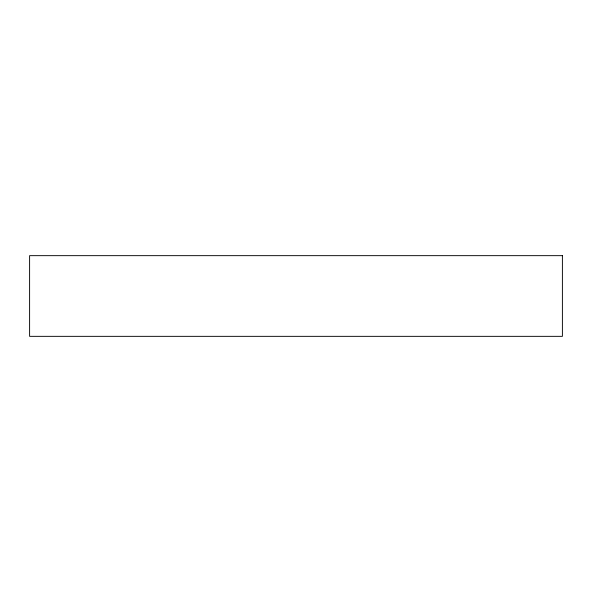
<?xml version="1.0" encoding="UTF-8"?>
<svg xmlns="http://www.w3.org/2000/svg" width="592" height="592" viewBox="0 0 592 592"><rect width="100%" height="100%" fill="white"/><g stroke="black" fill="none" stroke-linecap="round" stroke-linejoin="round"><path stroke-width="0.89" d="M562.4 255.655L29.6 255.655L29.6 336.345L562.4 336.345L562.4 255.655"/></g></svg>
